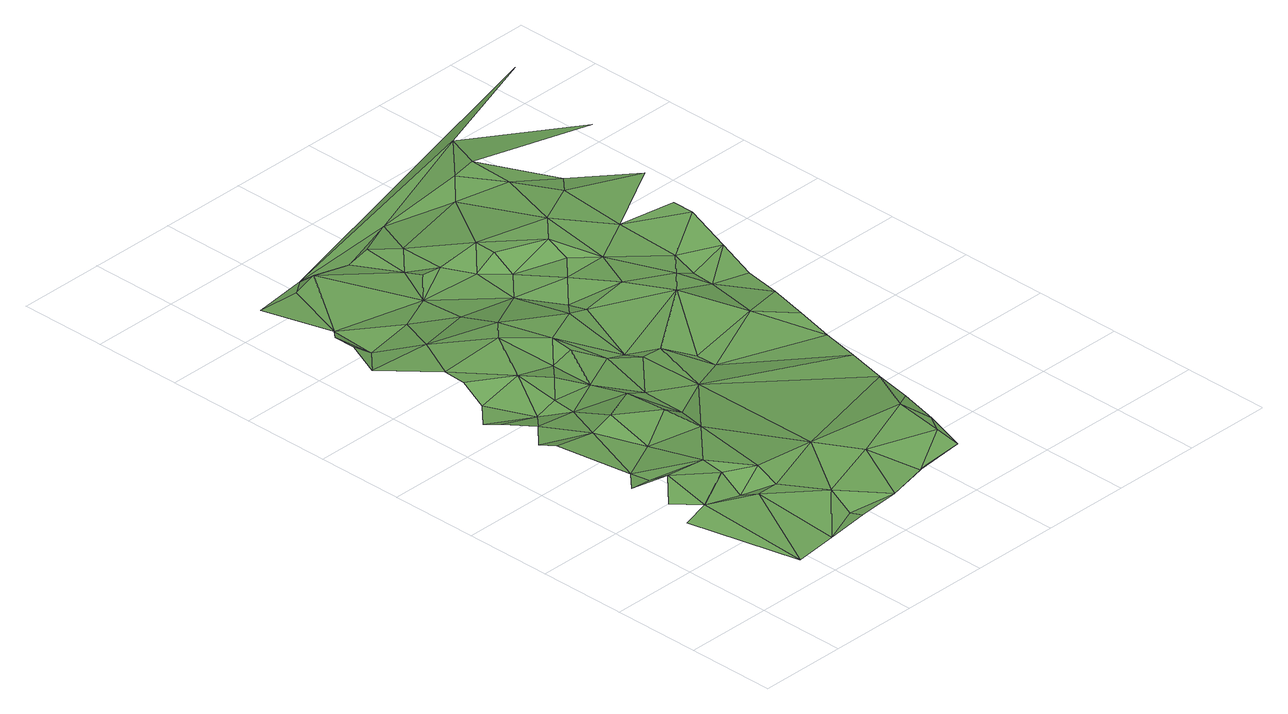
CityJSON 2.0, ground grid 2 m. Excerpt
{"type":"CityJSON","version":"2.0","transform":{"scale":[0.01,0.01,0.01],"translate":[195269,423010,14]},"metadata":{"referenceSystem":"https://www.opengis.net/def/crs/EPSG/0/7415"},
"CityObjects":{
"plantcover1":{"type":"PlantCover","attributes":{"3df_class":"Forest","bgt_fysiekvoorkomen":"groenvoorziening","bgt_status":"bestaand","identificatienamespace":"NL.IMGeo","begroeidterreindeeloptalud":"true","relatievehoogteligging":0,"aantal_punten":0},"geometry":[{"type":"MultiSurface","lod":"1","boundaries":[[[0,1,2]],[[3,4,1]],[[0,5,1]],[[0,6,5]],[[3,7,8]],[[9,8,7]],[[3,1,10]],[[5,11,1]],[[7,3,12]],[[1,11,10]],[[9,7,12]],[[13,9,14]],[[3,10,12]],[[15,5,6]],[[16,13,14]],[[17,6,18]],[[5,19,11]],[[15,6,17]],[[20,16,14]],[[9,12,21]],[[10,11,22]],[[5,15,19]],[[11,19,22]],[[14,9,21]],[[12,10,22]],[[23,24,25]],[[23,25,20]],[[26,24,23]],[[27,17,18]],[[28,20,14]],[[17,27,15]],[[14,21,29]],[[30,12,22]],[[30,21,12]],[[23,20,28]],[[19,31,22]],[[19,15,31]],[[28,14,29]],[[26,32,33]],[[32,26,23]],[[29,21,34]],[[35,33,32]],[[23,28,36]],[[37,38,39]],[[35,40,39]],[[31,30,22]],[[41,15,27]],[[38,37,42]],[[30,34,21]],[[36,32,23]],[[28,29,43]],[[37,39,40]],[[15,41,31]],[[37,44,42]],[[29,34,43]],[[36,28,45]],[[46,32,36]],[[35,32,47]],[[40,35,47]],[[48,34,30]],[[49,41,27]],[[43,45,28]],[[46,36,45]],[[50,49,27]],[[37,40,51]],[[37,51,44]],[[43,34,48]],[[32,46,52]],[[44,53,54]],[[30,31,55]],[[47,32,52]],[[56,43,48]],[[45,43,56]],[[52,46,45]],[[30,55,48]],[[40,47,57]],[[41,58,31]],[[59,51,40]],[[49,60,41]],[[50,61,49]],[[53,62,54]],[[44,63,53]],[[51,64,44]],[[52,45,65]],[[55,56,48]],[[59,40,57]],[[52,66,47]],[[67,45,56]],[[47,66,57]],[[64,63,44]],[[60,49,61]],[[65,45,67]],[[52,65,66]],[[58,41,60]],[[53,63,62]],[[51,59,64]],[[68,56,55]],[[68,67,56]],[[65,67,66]],[[31,69,55]],[[58,69,31]],[[70,60,61]],[[66,67,71]],[[66,72,57]],[[70,58,60]],[[63,73,62]],[[71,67,68]],[[74,59,57]],[[64,75,63]],[[68,55,76]],[[66,71,72]],[[77,58,70]],[[64,59,74]],[[63,75,73]],[[68,76,71]],[[55,78,76]],[[72,74,57]],[[75,64,79]],[[79,64,80]],[[77,69,58]],[[72,71,81]],[[82,78,55]],[[83,62,73]],[[75,84,73]],[[78,85,76]],[[79,80,75]],[[86,80,64]],[[74,86,64]],[[82,55,69]],[[75,87,84]],[[74,72,88]],[[75,80,87]],[[76,89,71]],[[81,88,72]],[[84,83,73]],[[81,71,89]],[[89,76,85]],[[78,90,85]],[[74,91,86]],[[74,88,92]],[[87,80,93]],[[84,87,83]],[[80,86,93]],[[88,81,94]],[[82,95,78]],[[92,91,74]],[[86,91,96]],[[96,93,86]],[[90,78,95]],[[88,94,92]],[[81,89,94]],[[85,90,89]],[[91,92,97]],[[91,98,96]],[[98,93,96]],[[99,87,93]],[[87,99,83]],[[92,94,100]],[[91,97,98]],[[101,62,83]],[[102,90,95]],[[97,92,100]],[[89,103,94]],[[100,94,103]],[[89,90,104]],[[105,93,98]],[[97,100,98]],[[102,106,90]],[[89,104,103]],[[105,99,93]],[[104,90,106]],[[105,98,100]],[[107,100,103]],[[83,99,108]],[[103,104,109]],[[103,109,107]],[[105,100,110]],[[104,106,111]],[[110,100,107]],[[105,112,99]],[[113,109,104]],[[113,107,109]],[[104,111,113]],[[101,83,108]],[[108,99,112]],[[105,110,114]],[[105,114,112]],[[115,110,107]],[[115,107,113]],[[108,112,116]],[[117,62,101]],[[118,110,115]],[[112,114,119]],[[112,119,116]],[[101,108,116]],[[114,110,120]],[[120,119,114]],[[121,101,116]]]}]}
},
"vertices":[
[134,29,106],[125,278,127],[75,278,109],[125,378,151],[75,328,131],[225,228,129],[232,38,109],[125,428,118],[75,428,122],[125,478,111],[225,328,134],[225,278,103],[225,378,141],[75,628,132],[175,628,116],[325,128,136],[75,678,112],[325,78,104],[331,48,110],[275,228,129],[125,728,110],[225,528,105],[275,278,149],[175,778,86],[75,828,93],[75,778,115],[125,878,91],[430,57,110],[225,728,97],[225,628,134],[325,478,128],[425,278,134],[225,878,115],[125,928,123],[325,578,123],[125,978,125],[225,778,101],[125,1178,80],[75,1178,118],[75,1128,85],[175,1078,121],[475,178,138],[75,1228,118],[325,678,115],[125,1278,86],[325,778,91],[275,828,109],[275,978,134],[375,578,93],[525,78,111],[529,67,125],[225,1178,100],[325,878,90],[175,1428,86],[75,1428,91],[475,628,89],[375,678,94],[325,1028,125],[625,228,151],[325,1128,93],[625,128,136],[628,76,125],[219,1461,76],[225,1428,103],[325,1228,87],[375,878,104],[375,928,110],[425,828,83],[475,778,86],[708,363,117],[655,172,130],[475,828,68],[475,978,98],[325,1428,81],[475,1128,68],[375,1328,85],[525,778,83],[681,267,126],[575,678,65],[375,1278,101],[425,1278,95],[525,978,84],[734,459,112],[475,1478,78],[375,1428,93],[575,728,64],[475,1228,79],[425,1378,95],[525,1028,72],[675,878,104],[725,728,99],[525,1178,77],[575,1078,91],[525,1278,107],[625,978,101],[761,554,103],[525,1228,106],[625,1128,90],[625,1178,112],[625,1428,87],[675,1078,92],[775,1578,92],[787,650,100],[725,928,98],[775,878,71],[675,1228,116],[814,746,95],[775,978,93],[675,1478,102],[775,928,74],[775,1128,98],[840,841,83],[725,1378,110],[867,937,93],[775,1278,111],[875,1028,125],[725,1478,113],[1077,1698,69],[875,1078,125],[825,1328,93],[946,1224,96],[999,1415,99]
]}
